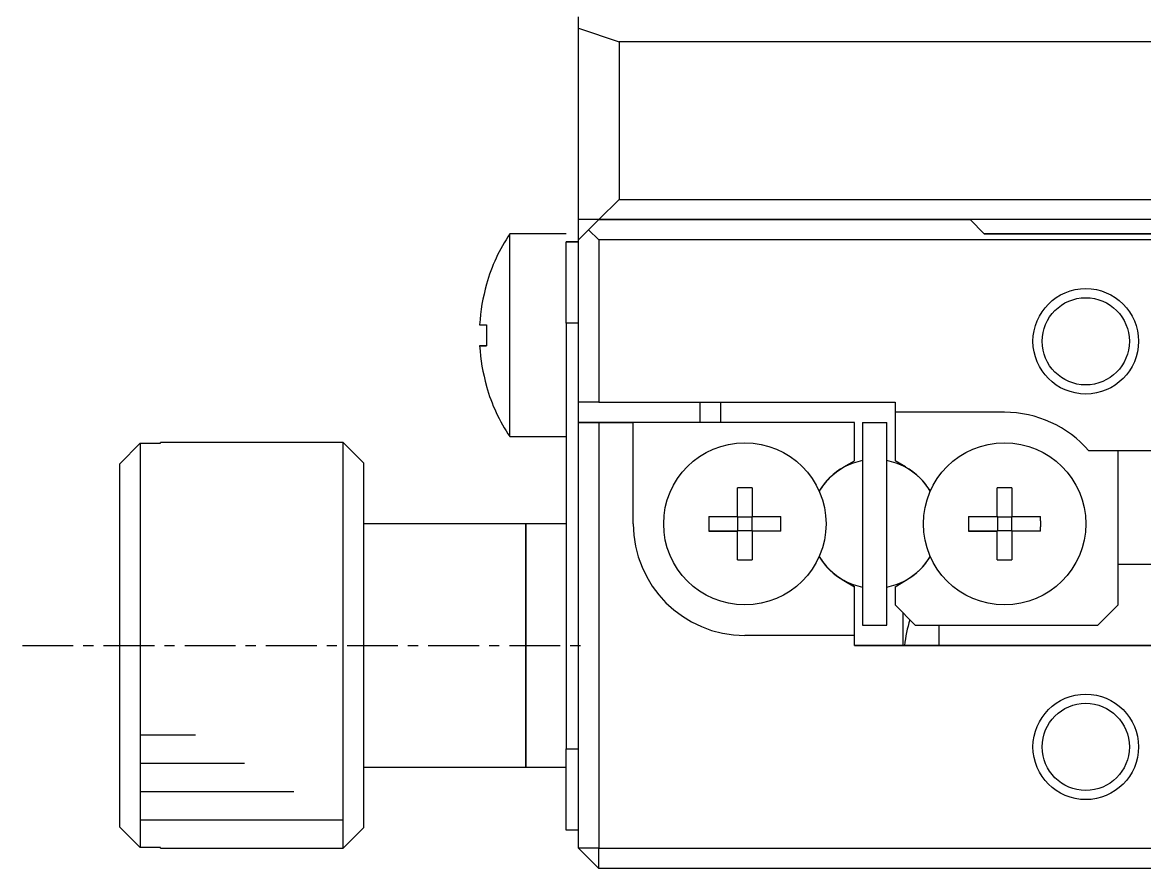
# Model space of a CAD drawing. Extents: x 93 to 329, y 82 to 330.
# Drawn here: x 124.04 to 151.69, y 228.27 to 249.13 of the extents above; entities that cross this region are included whole.
import ezdxf

# ---------------------------------------------------------------- set-up
doc = ezdxf.new("R2010")
doc.units = 0
doc.linetypes.add('CENTER', pattern=[2, 1.25, -0.25, 0.25, -0.25])
doc.layers.get('0').update_dxf_attribs({"linetype": 'CONTINUOUS'})
doc.layers.add('CENTER', color=1, linetype='CENTER')

msp = doc.modelspace()

# ---------------------------------------------------------------- linework, layer by layer
at = {"color": 7, "linetype": 'CONTINUOUS'}
for p, q in [((137.744, 248.992), (137.744, 249.267)), ((137.744, 244.267), (137.744, 248.992)), ((137.744, 248.992), (138.744, 248.648)), ((176.744, 248.647), (138.744, 248.648)), ((138.744, 248.648), (138.744, 244.767)), ((138.244, 244.267), (138.744, 244.767)), ((138.744, 244.767), (176.744, 244.767)), ((137.744, 243.767), (137.744, 244.267)), ((138.244, 244.267), (137.744, 244.267)), ((138.244, 244.267), (137.994, 244.017)), ((138.244, 244.267), (137.994, 244.017)), ((147.394, 244.267), (138.244, 244.267)), ((138.244, 244.267), (147.394, 244.267)), ((168.094, 244.267), (147.394, 244.267)), ((147.394, 244.267), (147.744, 243.917)), ((147.744, 243.917), (147.394, 244.267)), ((137.444, 243.917), (136.053, 243.917)), ((136.053, 238.917), (136.053, 243.917)), ((137.994, 244.017), (137.744, 243.767)), ((137.744, 243.767), (137.994, 244.017)), ((137.994, 244.017), (138.244, 243.767)), ((147.744, 243.917), (167.744, 243.917)), ((152.444, 243.917), (147.744, 243.917)), ((137.744, 243.717), (137.444, 243.717)), ((137.444, 243.717), (137.744, 243.717)), ((137.444, 241.717), (137.444, 243.717)), ((137.744, 239.767), (137.744, 243.767)), ((177.244, 243.767), (138.244, 243.767)), ((138.244, 243.767), (138.244, 239.767)), ((135.475, 242.679), (135.482, 242.676)), ((135.309, 241.677), (135.482, 241.677)), ((137.444, 241.717), (137.444, 231.217)), ((135.309, 241.157), (135.482, 241.157)), ((135.482, 241.157), (135.309, 241.157)), ((135.482, 240.159), (135.475, 240.156)), ((135.482, 240.159), (135.475, 240.156)), ((138.244, 239.767), (137.744, 239.767)), ((137.744, 239.267), (137.744, 239.767)), ((138.244, 239.767), (145.544, 239.767)), ((140.744, 239.267), (140.744, 239.767)), ((141.244, 239.767), (141.244, 239.267)), ((145.544, 239.767), (145.544, 239.517)), ((148.244, 239.517), (145.544, 239.517)), ((145.544, 239.517), (145.544, 238.318)), ((137.744, 228.767), (137.744, 239.267)), ((138.244, 239.267), (137.744, 239.267)), ((137.744, 239.267), (138.244, 239.267)), ((138.244, 239.267), (138.244, 228.767)), ((138.244, 239.267), (139.094, 239.267)), ((139.094, 239.267), (138.244, 239.267)), ((144.544, 239.267), (139.094, 239.267)), ((144.544, 239.267), (139.094, 239.267)), ((139.094, 236.767), (139.094, 239.267)), ((144.544, 238.318), (144.544, 239.267)), ((144.744, 239.267), (144.744, 234.267)), ((144.744, 239.267), (145.344, 239.267)), ((144.744, 239.267), (145.344, 239.267)), ((145.344, 234.267), (145.344, 239.267)), ((136.053, 238.917), (137.444, 238.917)), ((126.444, 238.25), (126.944, 238.752)), ((126.944, 238.752), (126.944, 228.784)), ((126.944, 238.752), (127.444, 238.752)), ((131.944, 238.768), (127.444, 238.768)), ((127.444, 238.752), (127.444, 238.768)), ((131.944, 228.768), (131.944, 238.768)), ((132.444, 238.268), (131.944, 238.768)), ((165.165, 238.567), (150.323, 238.567)), ((151.044, 234.767), (151.044, 238.567)), ((126.444, 229.285), (126.444, 238.25)), ((132.444, 238.268), (132.444, 229.268)), ((144.284, 238.168), (144.544, 238.318)), ((145.804, 238.168), (145.544, 238.318)), ((145.744, 238.192), (145.744, 238.203)), ((141.664, 236.947), (141.664, 237.654)), ((142.024, 237.654), (142.024, 236.947)), ((148.064, 236.947), (148.064, 237.654)), ((148.424, 237.654), (148.424, 236.947)), ((136.444, 236.767), (132.444, 236.768)), ((137.444, 236.767), (136.444, 236.767)), ((136.444, 236.767), (136.444, 230.767)), ((136.444, 230.767), (136.444, 236.767)), ((140.958, 236.947), (141.664, 236.947)), ((141.675, 236.937), (141.664, 236.947)), ((141.675, 236.598), (141.675, 236.937)), ((141.675, 236.937), (142.014, 236.937)), ((142.014, 236.937), (142.024, 236.947)), ((142.014, 236.937), (142.014, 236.598)), ((142.024, 236.947), (142.731, 236.947)), ((147.358, 236.947), (148.064, 236.947)), ((148.075, 236.937), (148.064, 236.947)), ((148.075, 236.598), (148.075, 236.937)), ((148.075, 236.937), (148.414, 236.937)), ((148.414, 236.937), (148.424, 236.947)), ((148.414, 236.937), (148.414, 236.598)), ((148.424, 236.947), (149.131, 236.947)), ((140.958, 236.587), (141.664, 236.587)), ((141.664, 236.587), (140.958, 236.587)), ((141.675, 236.598), (141.664, 236.587)), ((141.664, 235.881), (141.664, 236.587)), ((142.014, 236.598), (141.675, 236.598)), ((142.014, 236.598), (142.024, 236.587)), ((142.731, 236.587), (142.024, 236.587)), ((142.731, 236.587), (142.024, 236.587)), ((142.024, 236.587), (142.024, 235.881)), ((147.358, 236.587), (148.064, 236.587)), ((148.064, 236.587), (147.358, 236.587)), ((148.075, 236.598), (148.064, 236.587)), ((148.064, 235.881), (148.064, 236.587)), ((148.414, 236.598), (148.075, 236.598)), ((148.414, 236.598), (148.424, 236.587)), ((149.131, 236.587), (148.424, 236.587)), ((149.131, 236.587), (148.424, 236.587)), ((148.424, 236.587), (148.424, 235.881)), ((151.883, 235.767), (151.044, 235.767)), ((144.284, 235.367), (144.544, 235.216)), ((144.544, 235.216), (144.284, 235.367)), ((145.544, 235.216), (145.804, 235.367)), ((145.544, 235.216), (145.804, 235.367)), ((145.744, 235.332), (145.744, 235.342)), ((144.544, 234.017), (144.544, 235.216)), ((145.544, 235.216), (145.544, 234.767)), ((145.544, 234.767), (146.044, 234.267)), ((150.544, 234.267), (151.044, 234.767)), ((145.744, 233.767), (145.744, 234.567)), ((144.744, 234.267), (145.344, 234.267)), ((146.044, 234.267), (150.544, 234.267)), ((146.622, 234.267), (146.622, 233.767)), ((144.544, 234.017), (141.844, 234.017)), ((144.544, 234.017), (141.844, 234.017)), ((144.544, 233.767), (144.544, 234.017)), ((170.944, 233.767), (144.544, 233.767)), ((144.544, 233.767), (152.444, 233.767)), ((137.444, 229.217), (137.444, 231.217)), ((132.444, 230.768), (136.444, 230.767)), ((136.444, 230.767), (137.444, 230.767)), ((126.944, 228.784), (126.444, 229.285)), ((131.944, 228.768), (132.444, 229.268)), ((137.744, 229.217), (137.444, 229.217)), ((127.444, 228.784), (126.944, 228.784)), ((127.444, 228.768), (127.444, 228.784)), ((127.444, 228.768), (131.944, 228.768)), ((138.244, 228.267), (137.744, 228.767)), ((138.244, 228.767), (137.744, 228.767)), ((138.244, 228.767), (177.244, 228.767)), ((138.244, 228.267), (138.244, 228.767)), ((177.244, 228.267), (138.244, 228.267))]:
    msp.add_line(p, q, dxfattribs=at)
at = {"color": 9, "linetype": 'CONTINUOUS'}
for p, q in [((137.744, 241.717), (137.444, 241.717)), ((137.444, 231.217), (137.744, 231.217))]:
    msp.add_line(p, q, dxfattribs=at)
at = {"color": 3, "linetype": 'CONTINUOUS'}
for p, q in [((126.944, 231.568), (128.307, 231.568)), ((126.944, 230.868), (129.519, 230.868)), ((126.944, 230.168), (130.732, 230.168)), ((126.944, 229.468), (131.944, 229.468))]:
    msp.add_line(p, q, dxfattribs=at)
at = {"color": 7, "linetype": 'CONTINUOUS'}
for points in [[(135.482, 241.677, 0), (135.482, 241.673, 0), (135.481, 241.669, 0), (135.481, 241.665, 0), (135.481, 241.661, 0), (135.481, 241.657, 0), (135.481, 241.653, 0), (135.48, 241.649, 0), (135.48, 241.645, 0), (135.48, 241.641, 0), (135.48, 241.637, 0), (135.48, 241.633, 0), (135.479, 241.629, 0), (135.479, 241.625, 0), (135.479, 241.621, 0), (135.479, 241.617, 0), (135.479, 241.613, 0), (135.479, 241.608, 0), (135.478, 241.604, 0), (135.478, 241.6, 0), (135.478, 241.596, 0), (135.478, 241.592, 0), (135.478, 241.588, 0), (135.478, 241.584, 0), (135.478, 241.58, 0), (135.477, 241.576, 0), (135.477, 241.572, 0), (135.477, 241.568, 0), (135.477, 241.564, 0), (135.477, 241.56, 0), (135.477, 241.556, 0), (135.477, 241.552, 0), (135.477, 241.548, 0), (135.477, 241.543, 0), (135.476, 241.539, 0), (135.476, 241.535, 0), (135.476, 241.531, 0), (135.476, 241.527, 0), (135.476, 241.523, 0), (135.476, 241.519, 0), (135.476, 241.515, 0), (135.476, 241.511, 0), (135.476, 241.507, 0), (135.476, 241.503, 0), (135.476, 241.499, 0), (135.476, 241.495, 0), (135.475, 241.491, 0), (135.475, 241.487, 0), (135.475, 241.483, 0), (135.475, 241.478, 0), (135.475, 241.474, 0), (135.475, 241.47, 0), (135.475, 241.466, 0), (135.475, 241.462, 0), (135.475, 241.458, 0), (135.475, 241.454, 0), (135.475, 241.45, 0), (135.475, 241.446, 0), (135.475, 241.442, 0), (135.475, 241.438, 0), (135.475, 241.434, 0), (135.475, 241.43, 0), (135.475, 241.426, 0), (135.475, 241.422, 0), (135.475, 241.417, 0), (135.475, 241.413, 0), (135.475, 241.409, 0), (135.475, 241.405, 0), (135.475, 241.401, 0), (135.475, 241.397, 0), (135.475, 241.393, 0), (135.475, 241.389, 0), (135.475, 241.385, 0), (135.475, 241.381, 0), (135.475, 241.377, 0), (135.475, 241.373, 0), (135.475, 241.369, 0), (135.475, 241.365, 0), (135.475, 241.361, 0), (135.475, 241.356, 0), (135.475, 241.352, 0), (135.475, 241.348, 0), (135.475, 241.344, 0), (135.476, 241.34, 0), (135.476, 241.336, 0), (135.476, 241.332, 0), (135.476, 241.328, 0), (135.476, 241.324, 0), (135.476, 241.32, 0), (135.476, 241.316, 0), (135.476, 241.312, 0), (135.476, 241.308, 0), (135.476, 241.304, 0), (135.476, 241.3, 0), (135.476, 241.296, 0), (135.477, 241.291, 0), (135.477, 241.287, 0), (135.477, 241.283, 0), (135.477, 241.279, 0), (135.477, 241.275, 0), (135.477, 241.271, 0), (135.477, 241.267, 0), (135.477, 241.263, 0), (135.477, 241.259, 0), (135.478, 241.255, 0), (135.478, 241.251, 0), (135.478, 241.247, 0), (135.478, 241.243, 0), (135.478, 241.239, 0), (135.478, 241.235, 0), (135.478, 241.231, 0), (135.479, 241.226, 0), (135.479, 241.222, 0), (135.479, 241.218, 0), (135.479, 241.214, 0), (135.479, 241.21, 0), (135.479, 241.206, 0), (135.48, 241.202, 0), (135.48, 241.198, 0), (135.48, 241.194, 0), (135.48, 241.19, 0), (135.48, 241.186, 0), (135.481, 241.182, 0), (135.481, 241.178, 0), (135.481, 241.174, 0), (135.481, 241.17, 0), (135.481, 241.166, 0), (135.482, 241.162, 0), (135.482, 241.157, 0)], [(142.024, 237.654, 0), (142.021, 237.654, 0), (142.019, 237.654, 0), (142.016, 237.654, 0), (142.013, 237.654, 0), (142.01, 237.654, 0), (142.007, 237.654, 0), (142.005, 237.654, 0), (142.002, 237.654, 0), (141.999, 237.654, 0), (141.996, 237.654, 0), (141.993, 237.654, 0), (141.991, 237.654, 0), (141.988, 237.655, 0), (141.985, 237.655, 0), (141.982, 237.655, 0), (141.979, 237.655, 0), (141.976, 237.655, 0), (141.974, 237.655, 0), (141.971, 237.655, 0), (141.968, 237.655, 0), (141.965, 237.655, 0), (141.962, 237.655, 0), (141.96, 237.655, 0), (141.957, 237.655, 0), (141.954, 237.655, 0), (141.951, 237.655, 0), (141.948, 237.655, 0), (141.946, 237.655, 0), (141.943, 237.655, 0), (141.94, 237.655, 0), (141.937, 237.655, 0), (141.934, 237.655, 0), (141.931, 237.655, 0), (141.929, 237.655, 0), (141.926, 237.655, 0), (141.923, 237.656, 0), (141.92, 237.656, 0), (141.917, 237.656, 0), (141.915, 237.656, 0), (141.912, 237.656, 0), (141.909, 237.656, 0), (141.906, 237.656, 0), (141.903, 237.656, 0), (141.901, 237.656, 0), (141.898, 237.656, 0), (141.895, 237.656, 0), (141.892, 237.656, 0), (141.889, 237.656, 0), (141.886, 237.656, 0), (141.884, 237.656, 0), (141.881, 237.656, 0), (141.878, 237.656, 0), (141.875, 237.656, 0), (141.872, 237.656, 0), (141.87, 237.656, 0), (141.867, 237.656, 0), (141.864, 237.656, 0), (141.861, 237.656, 0), (141.858, 237.656, 0), (141.856, 237.656, 0), (141.853, 237.656, 0), (141.85, 237.656, 0), (141.847, 237.656, 0), (141.844, 237.656, 0), (141.841, 237.656, 0), (141.839, 237.656, 0), (141.836, 237.656, 0), (141.833, 237.656, 0), (141.83, 237.656, 0), (141.827, 237.656, 0), (141.825, 237.656, 0), (141.822, 237.656, 0), (141.819, 237.656, 0), (141.816, 237.656, 0), (141.813, 237.656, 0), (141.811, 237.656, 0), (141.808, 237.656, 0), (141.805, 237.656, 0), (141.802, 237.656, 0), (141.799, 237.656, 0), (141.796, 237.656, 0), (141.794, 237.656, 0), (141.791, 237.656, 0), (141.788, 237.656, 0), (141.785, 237.656, 0), (141.782, 237.656, 0), (141.78, 237.656, 0), (141.777, 237.656, 0), (141.774, 237.656, 0), (141.771, 237.656, 0), (141.768, 237.656, 0), (141.765, 237.656, 0), (141.763, 237.655, 0), (141.76, 237.655, 0), (141.757, 237.655, 0), (141.754, 237.655, 0), (141.751, 237.655, 0), (141.749, 237.655, 0), (141.746, 237.655, 0), (141.743, 237.655, 0), (141.74, 237.655, 0), (141.737, 237.655, 0), (141.735, 237.655, 0), (141.732, 237.655, 0), (141.729, 237.655, 0), (141.726, 237.655, 0), (141.723, 237.655, 0), (141.72, 237.655, 0), (141.718, 237.655, 0), (141.715, 237.655, 0), (141.712, 237.655, 0), (141.709, 237.655, 0), (141.706, 237.655, 0), (141.704, 237.655, 0), (141.701, 237.655, 0), (141.698, 237.654, 0), (141.695, 237.654, 0), (141.692, 237.654, 0), (141.69, 237.654, 0), (141.687, 237.654, 0), (141.684, 237.654, 0), (141.681, 237.654, 0), (141.678, 237.654, 0), (141.676, 237.654, 0), (141.673, 237.654, 0), (141.67, 237.654, 0), (141.667, 237.654, 0), (141.664, 237.654, 0)], [(148.424, 237.654, 0), (148.421, 237.654, 0), (148.419, 237.654, 0), (148.416, 237.654, 0), (148.413, 237.654, 0), (148.41, 237.654, 0), (148.407, 237.654, 0), (148.405, 237.654, 0), (148.402, 237.654, 0), (148.399, 237.654, 0), (148.396, 237.654, 0), (148.393, 237.654, 0), (148.391, 237.654, 0), (148.388, 237.654, 0), (148.385, 237.654, 0), (148.382, 237.655, 0), (148.379, 237.655, 0), (148.376, 237.655, 0), (148.374, 237.655, 0), (148.371, 237.655, 0), (148.368, 237.655, 0), (148.365, 237.655, 0), (148.362, 237.655, 0), (148.36, 237.655, 0), (148.357, 237.655, 0), (148.354, 237.655, 0), (148.351, 237.655, 0), (148.348, 237.655, 0), (148.346, 237.655, 0), (148.343, 237.655, 0), (148.34, 237.655, 0), (148.337, 237.655, 0), (148.334, 237.655, 0), (148.331, 237.655, 0), (148.329, 237.655, 0), (148.326, 237.655, 0), (148.323, 237.655, 0), (148.32, 237.655, 0), (148.317, 237.655, 0), (148.315, 237.655, 0), (148.312, 237.656, 0), (148.309, 237.656, 0), (148.306, 237.656, 0), (148.303, 237.656, 0), (148.301, 237.656, 0), (148.298, 237.656, 0), (148.295, 237.656, 0), (148.292, 237.656, 0), (148.289, 237.656, 0), (148.286, 237.656, 0), (148.284, 237.656, 0), (148.281, 237.656, 0), (148.278, 237.656, 0), (148.275, 237.656, 0), (148.272, 237.656, 0), (148.27, 237.656, 0), (148.267, 237.656, 0), (148.264, 237.656, 0), (148.261, 237.656, 0), (148.258, 237.656, 0), (148.256, 237.656, 0), (148.253, 237.656, 0), (148.25, 237.656, 0), (148.247, 237.656, 0), (148.244, 237.656, 0), (148.241, 237.656, 0), (148.239, 237.656, 0), (148.236, 237.656, 0), (148.233, 237.656, 0), (148.23, 237.656, 0), (148.227, 237.656, 0), (148.225, 237.656, 0), (148.222, 237.656, 0), (148.219, 237.656, 0), (148.216, 237.656, 0), (148.213, 237.656, 0), (148.211, 237.656, 0), (148.208, 237.656, 0), (148.205, 237.656, 0), (148.202, 237.656, 0), (148.199, 237.656, 0), (148.196, 237.656, 0), (148.194, 237.656, 0), (148.191, 237.656, 0), (148.188, 237.656, 0), (148.185, 237.656, 0), (148.182, 237.656, 0), (148.18, 237.656, 0), (148.177, 237.656, 0), (148.174, 237.655, 0), (148.171, 237.655, 0), (148.168, 237.655, 0), (148.165, 237.655, 0), (148.163, 237.655, 0), (148.16, 237.655, 0), (148.157, 237.655, 0), (148.154, 237.655, 0), (148.151, 237.655, 0), (148.149, 237.655, 0), (148.146, 237.655, 0), (148.143, 237.655, 0), (148.14, 237.655, 0), (148.137, 237.655, 0), (148.135, 237.655, 0), (148.132, 237.655, 0), (148.129, 237.655, 0), (148.126, 237.655, 0), (148.123, 237.655, 0), (148.12, 237.655, 0), (148.118, 237.655, 0), (148.115, 237.655, 0), (148.112, 237.655, 0), (148.109, 237.655, 0), (148.106, 237.655, 0), (148.104, 237.654, 0), (148.101, 237.654, 0), (148.098, 237.654, 0), (148.095, 237.654, 0), (148.092, 237.654, 0), (148.09, 237.654, 0), (148.087, 237.654, 0), (148.084, 237.654, 0), (148.081, 237.654, 0), (148.078, 237.654, 0), (148.076, 237.654, 0), (148.073, 237.654, 0), (148.07, 237.654, 0), (148.067, 237.654, 0), (148.064, 237.654, 0)], [(140.958, 236.947, 0), (140.958, 236.945, 0), (140.958, 236.942, 0), (140.958, 236.939, 0), (140.958, 236.936, 0), (140.958, 236.933, 0), (140.957, 236.931, 0), (140.957, 236.928, 0), (140.957, 236.925, 0), (140.957, 236.922, 0), (140.957, 236.919, 0), (140.957, 236.916, 0), (140.957, 236.914, 0), (140.957, 236.911, 0), (140.957, 236.908, 0), (140.957, 236.905, 0), (140.957, 236.902, 0), (140.957, 236.9, 0), (140.957, 236.897, 0), (140.957, 236.894, 0), (140.957, 236.891, 0), (140.957, 236.888, 0), (140.957, 236.886, 0), (140.957, 236.883, 0), (140.957, 236.88, 0), (140.956, 236.877, 0), (140.956, 236.874, 0), (140.956, 236.871, 0), (140.956, 236.869, 0), (140.956, 236.866, 0), (140.956, 236.863, 0), (140.956, 236.86, 0), (140.956, 236.857, 0), (140.956, 236.855, 0), (140.956, 236.852, 0), (140.956, 236.849, 0), (140.956, 236.846, 0), (140.956, 236.843, 0), (140.956, 236.841, 0), (140.956, 236.838, 0), (140.956, 236.835, 0), (140.956, 236.832, 0), (140.956, 236.829, 0), (140.956, 236.826, 0), (140.956, 236.824, 0), (140.956, 236.821, 0), (140.956, 236.818, 0), (140.956, 236.815, 0), (140.956, 236.812, 0), (140.956, 236.81, 0), (140.956, 236.807, 0), (140.956, 236.804, 0), (140.956, 236.801, 0), (140.956, 236.798, 0), (140.956, 236.796, 0), (140.956, 236.793, 0), (140.956, 236.79, 0), (140.956, 236.787, 0), (140.956, 236.784, 0), (140.956, 236.781, 0), (140.956, 236.779, 0), (140.956, 236.776, 0), (140.956, 236.773, 0), (140.956, 236.77, 0), (140.956, 236.767, 0), (140.956, 236.765, 0), (140.956, 236.762, 0), (140.956, 236.759, 0), (140.956, 236.756, 0), (140.956, 236.753, 0), (140.956, 236.75, 0), (140.956, 236.748, 0), (140.956, 236.745, 0), (140.956, 236.742, 0), (140.956, 236.739, 0), (140.956, 236.736, 0), (140.956, 236.734, 0), (140.956, 236.731, 0), (140.956, 236.728, 0), (140.956, 236.725, 0), (140.956, 236.722, 0), (140.956, 236.72, 0), (140.956, 236.717, 0), (140.956, 236.714, 0), (140.956, 236.711, 0), (140.956, 236.708, 0), (140.956, 236.705, 0), (140.956, 236.703, 0), (140.956, 236.7, 0), (140.956, 236.697, 0), (140.956, 236.694, 0), (140.956, 236.691, 0), (140.956, 236.689, 0), (140.956, 236.686, 0), (140.956, 236.683, 0), (140.956, 236.68, 0), (140.956, 236.677, 0), (140.956, 236.675, 0), (140.956, 236.672, 0), (140.956, 236.669, 0), (140.956, 236.666, 0), (140.956, 236.663, 0), (140.956, 236.66, 0), (140.956, 236.658, 0), (140.957, 236.655, 0), (140.957, 236.652, 0), (140.957, 236.649, 0), (140.957, 236.646, 0), (140.957, 236.644, 0), (140.957, 236.641, 0), (140.957, 236.638, 0), (140.957, 236.635, 0), (140.957, 236.632, 0), (140.957, 236.63, 0), (140.957, 236.627, 0), (140.957, 236.624, 0), (140.957, 236.621, 0), (140.957, 236.618, 0), (140.957, 236.615, 0), (140.957, 236.613, 0), (140.957, 236.61, 0), (140.957, 236.607, 0), (140.957, 236.604, 0), (140.958, 236.601, 0), (140.958, 236.599, 0), (140.958, 236.596, 0), (140.958, 236.593, 0), (140.958, 236.59, 0), (140.958, 236.587, 0)], [(142.731, 236.587, 0), (142.731, 236.59, 0), (142.731, 236.593, 0), (142.731, 236.596, 0), (142.731, 236.599, 0), (142.731, 236.601, 0), (142.731, 236.604, 0), (142.731, 236.607, 0), (142.731, 236.61, 0), (142.731, 236.613, 0), (142.731, 236.615, 0), (142.731, 236.618, 0), (142.731, 236.621, 0), (142.731, 236.624, 0), (142.731, 236.627, 0), (142.732, 236.629, 0), (142.732, 236.632, 0), (142.732, 236.635, 0), (142.732, 236.638, 0), (142.732, 236.641, 0), (142.732, 236.644, 0), (142.732, 236.646, 0), (142.732, 236.649, 0), (142.732, 236.652, 0), (142.732, 236.655, 0), (142.732, 236.658, 0), (142.732, 236.66, 0), (142.732, 236.663, 0), (142.732, 236.666, 0), (142.732, 236.669, 0), (142.732, 236.672, 0), (142.732, 236.674, 0), (142.732, 236.677, 0), (142.732, 236.68, 0), (142.732, 236.683, 0), (142.732, 236.686, 0), (142.732, 236.689, 0), (142.732, 236.691, 0), (142.732, 236.694, 0), (142.733, 236.697, 0), (142.733, 236.7, 0), (142.733, 236.703, 0), (142.733, 236.705, 0), (142.733, 236.708, 0), (142.733, 236.711, 0), (142.733, 236.714, 0), (142.733, 236.717, 0), (142.733, 236.719, 0), (142.733, 236.722, 0), (142.733, 236.725, 0), (142.733, 236.728, 0), (142.733, 236.731, 0), (142.733, 236.734, 0), (142.733, 236.736, 0), (142.733, 236.739, 0), (142.733, 236.742, 0), (142.733, 236.745, 0), (142.733, 236.748, 0), (142.733, 236.75, 0), (142.733, 236.753, 0), (142.733, 236.756, 0), (142.733, 236.759, 0), (142.733, 236.762, 0), (142.733, 236.765, 0), (142.733, 236.767, 0), (142.733, 236.77, 0), (142.733, 236.773, 0), (142.733, 236.776, 0), (142.733, 236.779, 0), (142.733, 236.781, 0), (142.733, 236.784, 0), (142.733, 236.787, 0), (142.733, 236.79, 0), (142.733, 236.793, 0), (142.733, 236.795, 0), (142.733, 236.798, 0), (142.733, 236.801, 0), (142.733, 236.804, 0), (142.733, 236.807, 0), (142.733, 236.81, 0), (142.733, 236.812, 0), (142.733, 236.815, 0), (142.733, 236.818, 0), (142.733, 236.821, 0), (142.733, 236.824, 0), (142.733, 236.826, 0), (142.733, 236.829, 0), (142.733, 236.832, 0), (142.733, 236.835, 0), (142.733, 236.838, 0), (142.732, 236.84, 0), (142.732, 236.843, 0), (142.732, 236.846, 0), (142.732, 236.849, 0), (142.732, 236.852, 0), (142.732, 236.855, 0), (142.732, 236.857, 0), (142.732, 236.86, 0), (142.732, 236.863, 0), (142.732, 236.866, 0), (142.732, 236.869, 0), (142.732, 236.871, 0), (142.732, 236.874, 0), (142.732, 236.877, 0), (142.732, 236.88, 0), (142.732, 236.883, 0), (142.732, 236.885, 0), (142.732, 236.888, 0), (142.732, 236.891, 0), (142.732, 236.894, 0), (142.732, 236.897, 0), (142.732, 236.9, 0), (142.732, 236.902, 0), (142.732, 236.905, 0), (142.731, 236.908, 0), (142.731, 236.911, 0), (142.731, 236.914, 0), (142.731, 236.916, 0), (142.731, 236.919, 0), (142.731, 236.922, 0), (142.731, 236.925, 0), (142.731, 236.928, 0), (142.731, 236.93, 0), (142.731, 236.933, 0), (142.731, 236.936, 0), (142.731, 236.939, 0), (142.731, 236.942, 0), (142.731, 236.945, 0), (142.731, 236.947, 0)], [(147.358, 236.947, 0), (147.358, 236.944, 0), (147.358, 236.942, 0), (147.358, 236.939, 0), (147.358, 236.936, 0), (147.358, 236.933, 0), (147.357, 236.93, 0), (147.357, 236.928, 0), (147.357, 236.925, 0), (147.357, 236.922, 0), (147.357, 236.919, 0), (147.357, 236.916, 0), (147.357, 236.914, 0), (147.357, 236.911, 0), (147.357, 236.908, 0), (147.357, 236.905, 0), (147.357, 236.902, 0), (147.357, 236.899, 0), (147.357, 236.897, 0), (147.357, 236.894, 0), (147.357, 236.891, 0), (147.357, 236.888, 0), (147.357, 236.885, 0), (147.357, 236.883, 0), (147.357, 236.88, 0), (147.356, 236.877, 0), (147.356, 236.874, 0), (147.356, 236.871, 0), (147.356, 236.869, 0), (147.356, 236.866, 0), (147.356, 236.863, 0), (147.356, 236.86, 0), (147.356, 236.857, 0), (147.356, 236.854, 0), (147.356, 236.852, 0), (147.356, 236.849, 0), (147.356, 236.846, 0), (147.356, 236.843, 0), (147.356, 236.84, 0), (147.356, 236.838, 0), (147.356, 236.835, 0), (147.356, 236.832, 0), (147.356, 236.829, 0), (147.356, 236.826, 0), (147.356, 236.824, 0), (147.356, 236.821, 0), (147.356, 236.818, 0), (147.356, 236.815, 0), (147.356, 236.812, 0), (147.356, 236.809, 0), (147.356, 236.807, 0), (147.356, 236.804, 0), (147.356, 236.801, 0), (147.356, 236.798, 0), (147.356, 236.795, 0), (147.356, 236.793, 0), (147.356, 236.79, 0), (147.356, 236.787, 0), (147.356, 236.784, 0), (147.356, 236.781, 0), (147.356, 236.778, 0), (147.356, 236.776, 0), (147.356, 236.773, 0), (147.356, 236.77, 0), (147.356, 236.767, 0), (147.356, 236.764, 0), (147.356, 236.762, 0), (147.356, 236.759, 0), (147.356, 236.756, 0), (147.356, 236.753, 0), (147.356, 236.75, 0), (147.356, 236.748, 0), (147.356, 236.745, 0), (147.356, 236.742, 0), (147.356, 236.739, 0), (147.356, 236.736, 0), (147.356, 236.733, 0), (147.356, 236.731, 0), (147.356, 236.728, 0), (147.356, 236.725, 0), (147.356, 236.722, 0), (147.356, 236.719, 0), (147.356, 236.717, 0), (147.356, 236.714, 0), (147.356, 236.711, 0), (147.356, 236.708, 0), (147.356, 236.705, 0), (147.356, 236.703, 0), (147.356, 236.7, 0), (147.356, 236.697, 0), (147.356, 236.694, 0), (147.356, 236.691, 0), (147.356, 236.688, 0), (147.356, 236.686, 0), (147.356, 236.683, 0), (147.356, 236.68, 0), (147.356, 236.677, 0), (147.356, 236.674, 0), (147.356, 236.672, 0), (147.356, 236.669, 0), (147.356, 236.666, 0), (147.356, 236.663, 0), (147.356, 236.66, 0), (147.356, 236.658, 0), (147.357, 236.655, 0), (147.357, 236.652, 0), (147.357, 236.649, 0), (147.357, 236.646, 0), (147.357, 236.643, 0), (147.357, 236.641, 0), (147.357, 236.638, 0), (147.357, 236.635, 0), (147.357, 236.632, 0), (147.357, 236.629, 0), (147.357, 236.627, 0), (147.357, 236.624, 0), (147.357, 236.621, 0), (147.357, 236.618, 0), (147.357, 236.615, 0), (147.357, 236.613, 0), (147.357, 236.61, 0), (147.357, 236.607, 0), (147.357, 236.604, 0), (147.358, 236.601, 0), (147.358, 236.598, 0), (147.358, 236.596, 0), (147.358, 236.593, 0), (147.358, 236.59, 0), (147.358, 236.587, 0)], [(149.131, 236.587, 0), (149.131, 236.59, 0), (149.131, 236.593, 0), (149.131, 236.596, 0), (149.131, 236.598, 0), (149.131, 236.601, 0), (149.131, 236.604, 0), (149.131, 236.607, 0), (149.131, 236.61, 0), (149.131, 236.612, 0), (149.131, 236.615, 0), (149.131, 236.618, 0), (149.131, 236.621, 0), (149.131, 236.624, 0), (149.131, 236.627, 0), (149.132, 236.629, 0), (149.132, 236.632, 0), (149.132, 236.635, 0), (149.132, 236.638, 0), (149.132, 236.641, 0), (149.132, 236.643, 0), (149.132, 236.646, 0), (149.132, 236.649, 0), (149.132, 236.652, 0), (149.132, 236.655, 0), (149.132, 236.657, 0), (149.132, 236.66, 0), (149.132, 236.663, 0), (149.132, 236.666, 0), (149.132, 236.669, 0), (149.132, 236.672, 0), (149.132, 236.674, 0), (149.132, 236.677, 0), (149.132, 236.68, 0), (149.132, 236.683, 0), (149.132, 236.686, 0), (149.132, 236.688, 0), (149.132, 236.691, 0), (149.132, 236.694, 0), (149.133, 236.697, 0), (149.133, 236.7, 0), (149.133, 236.702, 0), (149.133, 236.705, 0), (149.133, 236.708, 0), (149.133, 236.711, 0), (149.133, 236.714, 0), (149.133, 236.717, 0), (149.133, 236.719, 0), (149.133, 236.722, 0), (149.133, 236.725, 0), (149.133, 236.728, 0), (149.133, 236.731, 0), (149.133, 236.733, 0), (149.133, 236.736, 0), (149.133, 236.739, 0), (149.133, 236.742, 0), (149.133, 236.745, 0), (149.133, 236.748, 0), (149.133, 236.75, 0), (149.133, 236.753, 0), (149.133, 236.756, 0), (149.133, 236.759, 0), (149.133, 236.762, 0), (149.133, 236.764, 0), (149.133, 236.767, 0), (149.133, 236.77, 0), (149.133, 236.773, 0), (149.133, 236.776, 0), (149.133, 236.778, 0), (149.133, 236.781, 0), (149.133, 236.784, 0), (149.133, 236.787, 0), (149.133, 236.79, 0), (149.133, 236.793, 0), (149.133, 236.795, 0), (149.133, 236.798, 0), (149.133, 236.801, 0), (149.133, 236.804, 0), (149.133, 236.807, 0), (149.133, 236.809, 0), (149.133, 236.812, 0), (149.133, 236.815, 0), (149.133, 236.818, 0), (149.133, 236.821, 0), (149.133, 236.823, 0), (149.133, 236.826, 0), (149.133, 236.829, 0), (149.133, 236.832, 0), (149.133, 236.835, 0), (149.133, 236.838, 0), (149.132, 236.84, 0), (149.132, 236.843, 0), (149.132, 236.846, 0), (149.132, 236.849, 0), (149.132, 236.852, 0), (149.132, 236.854, 0), (149.132, 236.857, 0), (149.132, 236.86, 0), (149.132, 236.863, 0), (149.132, 236.866, 0), (149.132, 236.868, 0), (149.132, 236.871, 0), (149.132, 236.874, 0), (149.132, 236.877, 0), (149.132, 236.88, 0), (149.132, 236.883, 0), (149.132, 236.885, 0), (149.132, 236.888, 0), (149.132, 236.891, 0), (149.132, 236.894, 0), (149.132, 236.897, 0), (149.132, 236.899, 0), (149.132, 236.902, 0), (149.132, 236.905, 0), (149.131, 236.908, 0), (149.131, 236.911, 0), (149.131, 236.913, 0), (149.131, 236.916, 0), (149.131, 236.919, 0), (149.131, 236.922, 0), (149.131, 236.925, 0), (149.131, 236.928, 0), (149.131, 236.93, 0), (149.131, 236.933, 0), (149.131, 236.936, 0), (149.131, 236.939, 0), (149.131, 236.942, 0), (149.131, 236.944, 0), (149.131, 236.947, 0)], [(141.664, 235.881, 0), (141.667, 235.881, 0), (141.67, 235.881, 0), (141.673, 235.881, 0), (141.675, 235.881, 0), (141.678, 235.881, 0), (141.681, 235.881, 0), (141.684, 235.881, 0), (141.687, 235.88, 0), (141.69, 235.88, 0), (141.692, 235.88, 0), (141.695, 235.88, 0), (141.698, 235.88, 0), (141.701, 235.88, 0), (141.704, 235.88, 0), (141.706, 235.88, 0), (141.709, 235.88, 0), (141.712, 235.88, 0), (141.715, 235.88, 0), (141.718, 235.88, 0), (141.72, 235.88, 0), (141.723, 235.88, 0), (141.726, 235.88, 0), (141.729, 235.88, 0), (141.732, 235.88, 0), (141.735, 235.88, 0), (141.737, 235.88, 0), (141.74, 235.879, 0), (141.743, 235.879, 0), (141.746, 235.879, 0), (141.749, 235.879, 0), (141.751, 235.879, 0), (141.754, 235.879, 0), (141.757, 235.879, 0), (141.76, 235.879, 0), (141.763, 235.879, 0), (141.765, 235.879, 0), (141.768, 235.879, 0), (141.771, 235.879, 0), (141.774, 235.879, 0), (141.777, 235.879, 0), (141.78, 235.879, 0), (141.782, 235.879, 0), (141.785, 235.879, 0), (141.788, 235.879, 0), (141.791, 235.879, 0), (141.794, 235.879, 0), (141.796, 235.879, 0), (141.799, 235.879, 0), (141.802, 235.879, 0), (141.805, 235.879, 0), (141.808, 235.879, 0), (141.81, 235.879, 0), (141.813, 235.879, 0), (141.816, 235.879, 0), (141.819, 235.879, 0), (141.822, 235.879, 0), (141.825, 235.879, 0), (141.827, 235.879, 0), (141.83, 235.879, 0), (141.833, 235.879, 0), (141.836, 235.879, 0), (141.839, 235.879, 0), (141.841, 235.879, 0), (141.844, 235.879, 0), (141.847, 235.879, 0), (141.85, 235.879, 0), (141.853, 235.879, 0), (141.855, 235.879, 0), (141.858, 235.879, 0), (141.861, 235.879, 0), (141.864, 235.879, 0), (141.867, 235.879, 0), (141.87, 235.879, 0), (141.872, 235.879, 0), (141.875, 235.879, 0), (141.878, 235.879, 0), (141.881, 235.879, 0), (141.884, 235.879, 0), (141.886, 235.879, 0), (141.889, 235.879, 0), (141.892, 235.879, 0), (141.895, 235.879, 0), (141.898, 235.879, 0), (141.901, 235.879, 0), (141.903, 235.879, 0), (141.906, 235.879, 0), (141.909, 235.879, 0), (141.912, 235.879, 0), (141.915, 235.879, 0), (141.917, 235.879, 0), (141.92, 235.879, 0), (141.923, 235.879, 0), (141.926, 235.879, 0), (141.929, 235.879, 0), (141.931, 235.879, 0), (141.934, 235.879, 0), (141.937, 235.879, 0), (141.94, 235.879, 0), (141.943, 235.879, 0), (141.946, 235.879, 0), (141.948, 235.879, 0), (141.951, 235.88, 0), (141.954, 235.88, 0), (141.957, 235.88, 0), (141.96, 235.88, 0), (141.962, 235.88, 0), (141.965, 235.88, 0), (141.968, 235.88, 0), (141.971, 235.88, 0), (141.974, 235.88, 0), (141.976, 235.88, 0), (141.979, 235.88, 0), (141.982, 235.88, 0), (141.985, 235.88, 0), (141.988, 235.88, 0), (141.991, 235.88, 0), (141.993, 235.88, 0), (141.996, 235.88, 0), (141.999, 235.88, 0), (142.002, 235.88, 0), (142.005, 235.881, 0), (142.007, 235.881, 0), (142.01, 235.881, 0), (142.013, 235.881, 0), (142.016, 235.881, 0), (142.019, 235.881, 0), (142.021, 235.881, 0), (142.024, 235.881, 0)], [(148.064, 235.881, 0), (148.067, 235.881, 0), (148.07, 235.881, 0), (148.073, 235.881, 0), (148.075, 235.881, 0), (148.078, 235.881, 0), (148.081, 235.88, 0), (148.084, 235.88, 0), (148.087, 235.88, 0), (148.09, 235.88, 0), (148.092, 235.88, 0), (148.095, 235.88, 0), (148.098, 235.88, 0), (148.101, 235.88, 0), (148.104, 235.88, 0), (148.106, 235.88, 0), (148.109, 235.88, 0), (148.112, 235.88, 0), (148.115, 235.88, 0), (148.118, 235.88, 0), (148.12, 235.88, 0), (148.123, 235.88, 0), (148.126, 235.88, 0), (148.129, 235.88, 0), (148.132, 235.879, 0), (148.135, 235.879, 0), (148.137, 235.879, 0), (148.14, 235.879, 0), (148.143, 235.879, 0), (148.146, 235.879, 0), (148.149, 235.879, 0), (148.151, 235.879, 0), (148.154, 235.879, 0), (148.157, 235.879, 0), (148.16, 235.879, 0), (148.163, 235.879, 0), (148.165, 235.879, 0), (148.168, 235.879, 0), (148.171, 235.879, 0), (148.174, 235.879, 0), (148.177, 235.879, 0), (148.18, 235.879, 0), (148.182, 235.879, 0), (148.185, 235.879, 0), (148.188, 235.879, 0), (148.191, 235.879, 0), (148.194, 235.879, 0), (148.196, 235.879, 0), (148.199, 235.879, 0), (148.202, 235.879, 0), (148.205, 235.879, 0), (148.208, 235.879, 0), (148.21, 235.879, 0), (148.213, 235.879, 0), (148.216, 235.879, 0), (148.219, 235.879, 0), (148.222, 235.879, 0), (148.225, 235.879, 0), (148.227, 235.879, 0), (148.23, 235.879, 0), (148.233, 235.879, 0), (148.236, 235.879, 0), (148.239, 235.879, 0), (148.241, 235.879, 0), (148.244, 235.879, 0), (148.247, 235.879, 0), (148.25, 235.879, 0), (148.253, 235.879, 0), (148.255, 235.879, 0), (148.258, 235.879, 0), (148.261, 235.879, 0), (148.264, 235.879, 0), (148.267, 235.879, 0), (148.27, 235.879, 0), (148.272, 235.879, 0), (148.275, 235.879, 0), (148.278, 235.879, 0), (148.281, 235.879, 0), (148.284, 235.879, 0), (148.286, 235.879, 0), (148.289, 235.879, 0), (148.292, 235.879, 0), (148.295, 235.879, 0), (148.298, 235.879, 0), (148.301, 235.879, 0), (148.303, 235.879, 0), (148.306, 235.879, 0), (148.309, 235.879, 0), (148.312, 235.879, 0), (148.315, 235.879, 0), (148.317, 235.879, 0), (148.32, 235.879, 0), (148.323, 235.879, 0), (148.326, 235.879, 0), (148.329, 235.879, 0), (148.331, 235.879, 0), (148.334, 235.879, 0), (148.337, 235.879, 0), (148.34, 235.879, 0), (148.343, 235.879, 0), (148.346, 235.879, 0), (148.348, 235.879, 0), (148.351, 235.879, 0), (148.354, 235.879, 0), (148.357, 235.879, 0), (148.36, 235.88, 0), (148.362, 235.88, 0), (148.365, 235.88, 0), (148.368, 235.88, 0), (148.371, 235.88, 0), (148.374, 235.88, 0), (148.376, 235.88, 0), (148.379, 235.88, 0), (148.382, 235.88, 0), (148.385, 235.88, 0), (148.388, 235.88, 0), (148.391, 235.88, 0), (148.393, 235.88, 0), (148.396, 235.88, 0), (148.399, 235.88, 0), (148.402, 235.88, 0), (148.405, 235.88, 0), (148.407, 235.88, 0), (148.41, 235.881, 0), (148.413, 235.881, 0), (148.416, 235.881, 0), (148.419, 235.881, 0), (148.421, 235.881, 0), (148.424, 235.881, 0)]]:
    msp.add_polyline3d(points, dxfattribs=at)
at = {"color": 3, "linetype": 'CONTINUOUS'}
for centre in [(150.244, 241.267), (150.244, 231.267)]:
    msp.add_circle(centre, 1.3, dxfattribs=at)
at = {"color": 7, "linetype": 'CONTINUOUS'}
for centre, radius in [((150.244, 241.267), 1.075), ((141.844, 236.767), 2), ((148.244, 236.767), 2), ((150.244, 231.267), 1.075)]:
    msp.add_circle(centre, radius, dxfattribs=at)
for centre, radius, start, end in [((139.794, 241.417), 4.5, 146.2499, 163.7131), ((139.794, 241.417), 4.492, 163.7295, 176.6811), ((139.794, 241.417), 4.492, 183.3167, 196.2683), ((139.794, 241.417), 4.5, 196.2848, 213.7479), ((148.244, 236.767), 2.75, 40.8841, 89.9989), ((145.159, 236.652), 1.75, 119.9989, 148.1174), ((145.044, 236.767), 1.587, 100.892, 134.9987), ((145.044, 236.767), 1.587, 44.9987, 79.1059), ((144.929, 236.652), 1.75, 31.8804, 59.9989), ((145.044, 236.767), 1.587, 134.9987, 149.5657), ((145.044, 236.767), 1.587, 30.4322, 44.9987), ((141.844, 236.767), 2.75, 179.9989, 269.9989), ((145.159, 236.882), 1.75, 211.8804, 239.9989), ((145.044, 236.767), 1.587, 210.4321, 224.9992), ((144.929, 236.882), 1.75, 299.9989, 328.1174), ((145.044, 236.767), 1.587, 314.9992, 329.5656), ((145.044, 236.767), 1.587, 224.9992, 259.1058), ((145.044, 236.767), 1.587, 280.8919, 314.9992), ((149.744, 233.267), 4, 163.508, 172.8182)]:
    msp.add_arc(centre, radius, start, end, dxfattribs=at)
at = {"layer": 'CENTER', "color": 1, "linetype": 'CENTER'}
msp.add_line((124.044, 233.768), (137.844, 233.767), dxfattribs=at)

doc.saveas('drawing.dxf')
